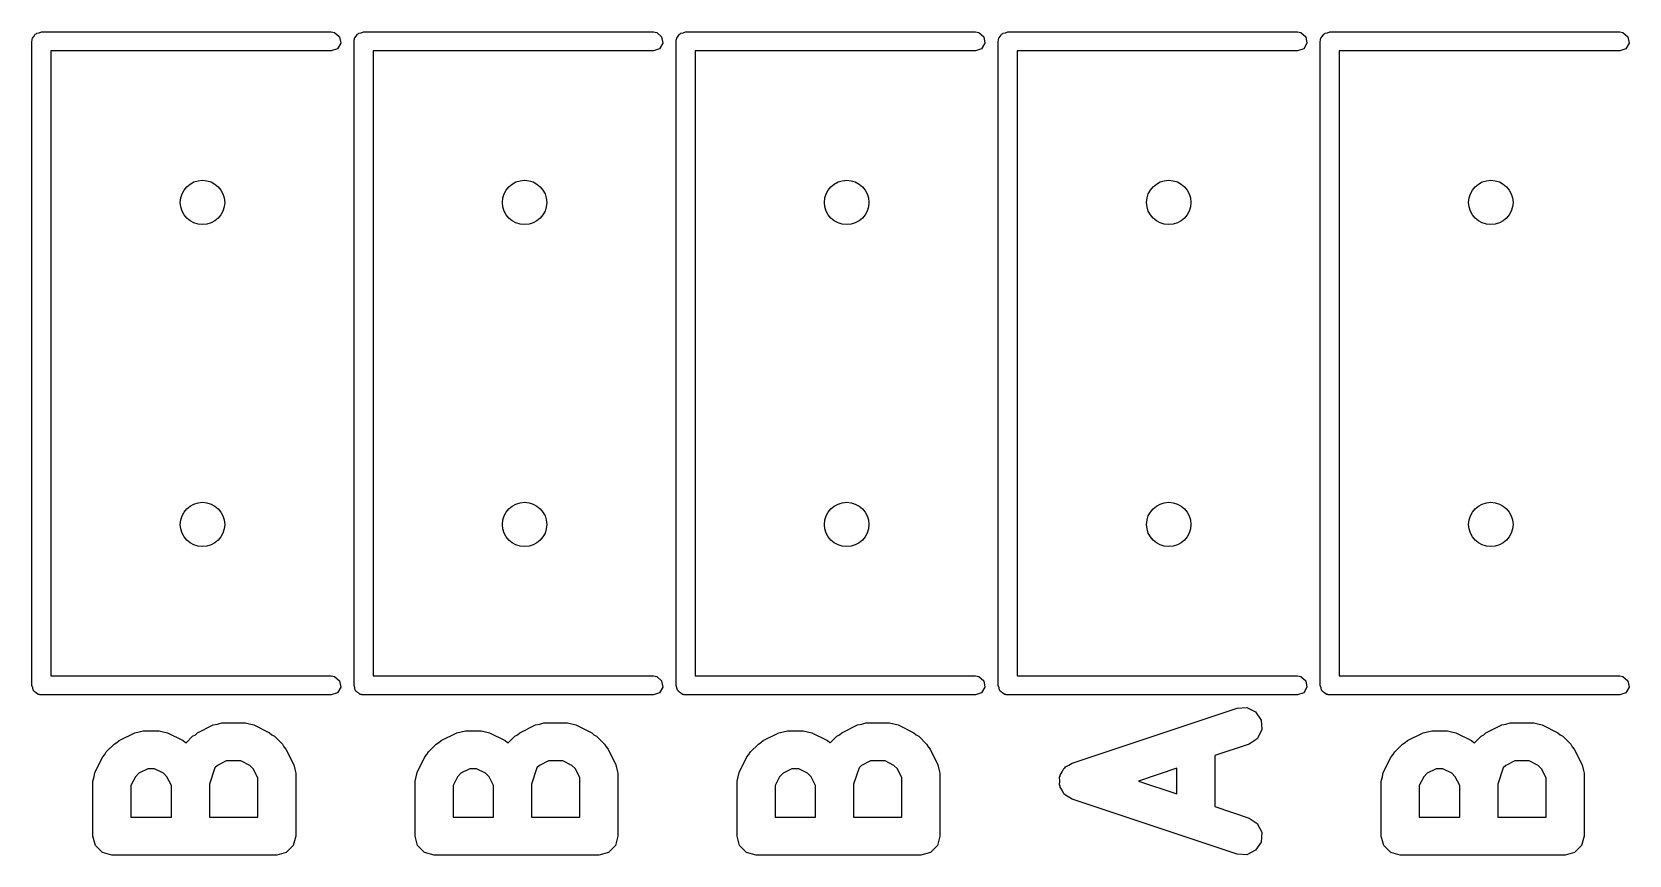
# Model space of a CAD drawing. Extents: x 6.24 to 8.54, y -5.54 to -4.04.
# Drawn here: x 7.5971 to 8.0929, y -4.2927 to -4.037 of the extents above; entities that cross this region are included whole.
import ezdxf

# ---------------------------------------------------------------- set-up
doc = ezdxf.new("R2010")
doc.units = 0
doc.header["$MEASUREMENT"] = 0
doc.layers.add('BLACK', color=7, linetype='CONTINUOUS')

msp = doc.modelspace()

# ---------------------------------------------------------------- linework, layer by layer
at = {"layer": 'BLACK', "linetype": 'CONTINUOUS'}
for p, q in [((7.59705, -4.04), (7.59711, -4.03962)), ((7.59705, -4.24), (7.59705, -4.04)), ((7.59709, -4.03949), (7.59716, -4.03937)), ((7.59711, -4.03962), (7.59709, -4.03949)), ((7.59716, -4.03937), (7.59723, -4.03899)), ((7.59723, -4.03899), (7.59772, -4.0384)), ((7.59772, -4.0384), (7.5981, -4.03774)), ((7.5981, -4.03774), (7.59835, -4.03765)), ((7.59835, -4.03765), (7.59852, -4.03744)), ((7.59852, -4.03744), (7.59928, -4.03731)), ((7.59928, -4.03731), (7.6, -4.03705)), ((7.6, -4.03705), (7.69, -4.03705)), ((7.69, -4.03705), (7.69101, -4.03723)), ((7.69101, -4.03723), (7.69256, -4.03852)), ((7.69291, -4.04051), (7.6919, -4.04226)), ((7.69256, -4.03852), (7.69291, -4.04051)), ((7.69705, -4.04), (7.69711, -4.03962)), ((7.69705, -4.24), (7.69705, -4.04)), ((7.69709, -4.03949), (7.69716, -4.03937)), ((7.69711, -4.03962), (7.69709, -4.03949)), ((7.69716, -4.03937), (7.69723, -4.03899)), ((7.69723, -4.03899), (7.69772, -4.0384)), ((7.69772, -4.0384), (7.6981, -4.03774)), ((7.6981, -4.03774), (7.69835, -4.03765)), ((7.69835, -4.03765), (7.69852, -4.03744)), ((7.69852, -4.03744), (7.69928, -4.03731)), ((7.69928, -4.03731), (7.7, -4.03705)), ((7.7, -4.03705), (7.79, -4.03705)), ((7.79, -4.03705), (7.79101, -4.03723)), ((7.79101, -4.03723), (7.79256, -4.03852)), ((7.79291, -4.04051), (7.7919, -4.04226)), ((7.79256, -4.03852), (7.79291, -4.04051)), ((7.79705, -4.04), (7.79711, -4.03962)), ((7.79705, -4.24), (7.79705, -4.04)), ((7.79709, -4.03949), (7.79716, -4.03937)), ((7.79711, -4.03962), (7.79709, -4.03949)), ((7.79716, -4.03937), (7.79723, -4.03899)), ((7.79723, -4.03899), (7.79772, -4.0384)), ((7.79772, -4.0384), (7.7981, -4.03774)), ((7.7981, -4.03774), (7.79835, -4.03765)), ((7.79835, -4.03765), (7.79852, -4.03744)), ((7.79852, -4.03744), (7.79928, -4.03731)), ((7.79928, -4.03731), (7.8, -4.03705)), ((7.8, -4.03705), (7.89, -4.03705)), ((7.89, -4.03705), (7.89101, -4.03723)), ((7.89101, -4.03723), (7.89256, -4.03852)), ((7.89291, -4.04051), (7.8919, -4.04226)), ((7.89256, -4.03852), (7.89291, -4.04051)), ((7.89705, -4.04), (7.89711, -4.03962)), ((7.89705, -4.24), (7.89705, -4.04)), ((7.89709, -4.03949), (7.89716, -4.03937)), ((7.89711, -4.03962), (7.89709, -4.03949)), ((7.89716, -4.03937), (7.89723, -4.03899)), ((7.89723, -4.03899), (7.89772, -4.0384)), ((7.89772, -4.0384), (7.8981, -4.03774)), ((7.8981, -4.03774), (7.89835, -4.03765)), ((7.89835, -4.03765), (7.89852, -4.03744)), ((7.89852, -4.03744), (7.89928, -4.03731)), ((7.89928, -4.03731), (7.9, -4.03705)), ((7.9, -4.03705), (7.99, -4.03705)), ((7.99, -4.03705), (7.99101, -4.03723)), ((7.99101, -4.03723), (7.99256, -4.03852)), ((7.99291, -4.04051), (7.9919, -4.04226)), ((7.99256, -4.03852), (7.99291, -4.04051)), ((7.99705, -4.04), (7.99711, -4.03962)), ((7.99705, -4.24), (7.99705, -4.04)), ((7.99709, -4.03949), (7.99716, -4.03937)), ((7.99711, -4.03962), (7.99709, -4.03949)), ((7.99716, -4.03937), (7.99723, -4.03899)), ((7.99723, -4.03899), (7.99772, -4.0384)), ((7.99772, -4.0384), (7.9981, -4.03774)), ((7.9981, -4.03774), (7.99835, -4.03765)), ((7.99835, -4.03765), (7.99852, -4.03744)), ((7.99852, -4.03744), (7.99928, -4.03731)), ((7.99928, -4.03731), (8, -4.03705)), ((8, -4.03705), (8.09, -4.03705)), ((8.09, -4.03705), (8.09101, -4.03723)), ((8.09101, -4.03723), (8.09256, -4.03852)), ((8.09291, -4.04051), (8.0919, -4.04226)), ((8.09256, -4.03852), (8.09291, -4.04051)), ((7.69, -4.04295), (7.60295, -4.04295)), ((7.60295, -4.04295), (7.60295, -4.23705)), ((7.6919, -4.04226), (7.69, -4.04295)), ((7.79, -4.04295), (7.70295, -4.04295)), ((7.70295, -4.04295), (7.70295, -4.23705)), ((7.7919, -4.04226), (7.79, -4.04295)), ((7.89, -4.04295), (7.80295, -4.04295)), ((7.80295, -4.04295), (7.80295, -4.23705)), ((7.8919, -4.04226), (7.89, -4.04295)), ((7.99, -4.04295), (7.90295, -4.04295)), ((7.90295, -4.04295), (7.90295, -4.23705)), ((7.9919, -4.04226), (7.99, -4.04295)), ((8.09, -4.04295), (8.00295, -4.04295)), ((8.00295, -4.04295), (8.00295, -4.23705)), ((8.0919, -4.04226), (8.09, -4.04295)), ((7.60295, -4.23705), (7.69, -4.23705)), ((7.69, -4.23705), (7.69101, -4.23723)), ((7.69101, -4.23723), (7.69256, -4.23852)), ((7.69256, -4.23852), (7.69291, -4.24051)), ((7.70295, -4.23705), (7.79, -4.23705)), ((7.79, -4.23705), (7.79101, -4.23723)), ((7.79101, -4.23723), (7.79256, -4.23852)), ((7.79256, -4.23852), (7.79291, -4.24051)), ((7.80295, -4.23705), (7.89, -4.23705)), ((7.89, -4.23705), (7.89101, -4.23723)), ((7.89101, -4.23723), (7.89256, -4.23852)), ((7.89256, -4.23852), (7.89291, -4.24051)), ((7.90295, -4.23705), (7.99, -4.23705)), ((7.99, -4.23705), (7.99101, -4.23723)), ((7.99101, -4.23723), (7.99256, -4.23852)), ((7.99256, -4.23852), (7.99291, -4.24051)), ((8.00295, -4.23705), (8.09, -4.23705)), ((8.09, -4.23705), (8.09101, -4.23723)), ((8.09101, -4.23723), (8.09256, -4.23852)), ((8.09256, -4.23852), (8.09291, -4.24051)), ((7.59731, -4.24072), (7.59705, -4.24)), ((7.59744, -4.24148), (7.59731, -4.24072)), ((7.59765, -4.24165), (7.59744, -4.24148)), ((7.59774, -4.2419), (7.59765, -4.24165)), ((7.5984, -4.24228), (7.59774, -4.2419)), ((7.59899, -4.24277), (7.5984, -4.24228)), ((7.59937, -4.24284), (7.59899, -4.24277)), ((7.59949, -4.24291), (7.59937, -4.24284)), ((7.59962, -4.24289), (7.59949, -4.24291)), ((7.6, -4.24295), (7.59962, -4.24289)), ((7.69, -4.24295), (7.6, -4.24295)), ((7.6919, -4.24226), (7.69, -4.24295)), ((7.69291, -4.24051), (7.6919, -4.24226)), ((7.69731, -4.24072), (7.69705, -4.24)), ((7.69744, -4.24148), (7.69731, -4.24072)), ((7.69765, -4.24165), (7.69744, -4.24148)), ((7.69774, -4.2419), (7.69765, -4.24165)), ((7.6984, -4.24228), (7.69774, -4.2419)), ((7.69899, -4.24277), (7.6984, -4.24228)), ((7.69937, -4.24284), (7.69899, -4.24277)), ((7.69949, -4.24291), (7.69937, -4.24284)), ((7.69962, -4.24289), (7.69949, -4.24291)), ((7.7, -4.24295), (7.69962, -4.24289)), ((7.79, -4.24295), (7.7, -4.24295)), ((7.7919, -4.24226), (7.79, -4.24295)), ((7.79291, -4.24051), (7.7919, -4.24226)), ((7.79731, -4.24072), (7.79705, -4.24)), ((7.79744, -4.24148), (7.79731, -4.24072)), ((7.79765, -4.24165), (7.79744, -4.24148)), ((7.79774, -4.2419), (7.79765, -4.24165)), ((7.7984, -4.24228), (7.79774, -4.2419)), ((7.79899, -4.24277), (7.7984, -4.24228)), ((7.79937, -4.24284), (7.79899, -4.24277)), ((7.79949, -4.24291), (7.79937, -4.24284)), ((7.79962, -4.24289), (7.79949, -4.24291)), ((7.8, -4.24295), (7.79962, -4.24289)), ((7.89, -4.24295), (7.8, -4.24295)), ((7.8919, -4.24226), (7.89, -4.24295)), ((7.89291, -4.24051), (7.8919, -4.24226)), ((7.89731, -4.24072), (7.89705, -4.24)), ((7.89744, -4.24148), (7.89731, -4.24072)), ((7.89765, -4.24165), (7.89744, -4.24148)), ((7.89774, -4.2419), (7.89765, -4.24165)), ((7.8984, -4.24228), (7.89774, -4.2419)), ((7.89899, -4.24277), (7.8984, -4.24228)), ((7.89937, -4.24284), (7.89899, -4.24277)), ((7.89949, -4.24291), (7.89937, -4.24284)), ((7.89962, -4.24289), (7.89949, -4.24291)), ((7.9, -4.24295), (7.89962, -4.24289)), ((7.99, -4.24295), (7.9, -4.24295)), ((7.9919, -4.24226), (7.99, -4.24295)), ((7.99291, -4.24051), (7.9919, -4.24226)), ((7.99731, -4.24072), (7.99705, -4.24)), ((7.99744, -4.24148), (7.99731, -4.24072)), ((7.99765, -4.24165), (7.99744, -4.24148)), ((7.99774, -4.2419), (7.99765, -4.24165)), ((7.9984, -4.24228), (7.99774, -4.2419)), ((7.99899, -4.24277), (7.9984, -4.24228)), ((7.99937, -4.24284), (7.99899, -4.24277)), ((7.99949, -4.24291), (7.99937, -4.24284)), ((7.99962, -4.24289), (7.99949, -4.24291)), ((8, -4.24295), (7.99962, -4.24289)), ((8.09, -4.24295), (8, -4.24295)), ((8.0919, -4.24226), (8.09, -4.24295)), ((8.09291, -4.24051), (8.0919, -4.24226)), ((7.92001, -4.2641), (7.9712, -4.24704)), ((7.9712, -4.24704), (7.97425, -4.24686)), ((7.97425, -4.24686), (7.97698, -4.24823)), ((7.97698, -4.24823), (7.97867, -4.25078)), ((7.62899, -4.25467), (7.63032, -4.2544)), ((7.63032, -4.2544), (7.63163, -4.25405)), ((7.63163, -4.25405), (7.63651, -4.25405)), ((7.63651, -4.25405), (7.63782, -4.2544)), ((7.63782, -4.2544), (7.63915, -4.25467)), ((7.64849, -4.25467), (7.65336, -4.25224)), ((7.65336, -4.25224), (7.65469, -4.25197)), ((7.65469, -4.25197), (7.656, -4.25161)), ((7.656, -4.25161), (7.66331, -4.25161)), ((7.66331, -4.25161), (7.66463, -4.25196)), ((7.66463, -4.25196), (7.66596, -4.25224)), ((7.66596, -4.25224), (7.67083, -4.25467)), ((7.72899, -4.25467), (7.73032, -4.2544)), ((7.73032, -4.2544), (7.73163, -4.25405)), ((7.73163, -4.25405), (7.73651, -4.25405)), ((7.73651, -4.25405), (7.73782, -4.2544)), ((7.73782, -4.2544), (7.73915, -4.25467)), ((7.74849, -4.25467), (7.75336, -4.25224)), ((7.75336, -4.25224), (7.75469, -4.25197)), ((7.75469, -4.25197), (7.756, -4.25161)), ((7.756, -4.25161), (7.76331, -4.25161)), ((7.76331, -4.25161), (7.76463, -4.25196)), ((7.76463, -4.25196), (7.76596, -4.25224)), ((7.76596, -4.25224), (7.77083, -4.25467)), ((7.82899, -4.25467), (7.83032, -4.2544)), ((7.83032, -4.2544), (7.83163, -4.25405)), ((7.83163, -4.25405), (7.83651, -4.25405)), ((7.83651, -4.25405), (7.83782, -4.2544)), ((7.83782, -4.2544), (7.83915, -4.25467)), ((7.84849, -4.25467), (7.85336, -4.25224)), ((7.85336, -4.25224), (7.85469, -4.25197)), ((7.85469, -4.25197), (7.856, -4.25161)), ((7.856, -4.25161), (7.86331, -4.25161)), ((7.86331, -4.25161), (7.86463, -4.25196)), ((7.86463, -4.25196), (7.86596, -4.25224)), ((7.86596, -4.25224), (7.87083, -4.25467)), ((7.97885, -4.25383), (7.97748, -4.25656)), ((7.97867, -4.25078), (7.97885, -4.25383)), ((8.02899, -4.25467), (8.03032, -4.2544)), ((8.03032, -4.2544), (8.03163, -4.25405)), ((8.03163, -4.25405), (8.03651, -4.25405)), ((8.03651, -4.25405), (8.03782, -4.2544)), ((8.03782, -4.2544), (8.03915, -4.25467)), ((8.04849, -4.25467), (8.05336, -4.25224)), ((8.05336, -4.25224), (8.05469, -4.25197)), ((8.05469, -4.25197), (8.056, -4.25161)), ((8.056, -4.25161), (8.06331, -4.25161)), ((8.06331, -4.25161), (8.06463, -4.25196)), ((8.06463, -4.25196), (8.06596, -4.25224)), ((8.06596, -4.25224), (8.07083, -4.25467)), ((7.62014, -4.26065), (7.62258, -4.25822)), ((7.62258, -4.25822), (7.6234, -4.25774)), ((7.6234, -4.25774), (7.62412, -4.25711)), ((7.62412, -4.25711), (7.62899, -4.25467)), ((7.63915, -4.25467), (7.64402, -4.25711)), ((7.64402, -4.25711), (7.64473, -4.25774)), ((7.64473, -4.25774), (7.6449, -4.25784)), ((7.6449, -4.25784), (7.64695, -4.25578)), ((7.64695, -4.25578), (7.64778, -4.25531)), ((7.64778, -4.25531), (7.64849, -4.25467)), ((7.67083, -4.25467), (7.67154, -4.25531)), ((7.67154, -4.25531), (7.67236, -4.25578)), ((7.67236, -4.25578), (7.6748, -4.25822)), ((7.6748, -4.25822), (7.67528, -4.25904)), ((7.67528, -4.25904), (7.67591, -4.25975)), ((7.72014, -4.26065), (7.72258, -4.25822)), ((7.72258, -4.25822), (7.7234, -4.25774)), ((7.7234, -4.25774), (7.72412, -4.25711)), ((7.72412, -4.25711), (7.72899, -4.25467)), ((7.73915, -4.25467), (7.74402, -4.25711)), ((7.74402, -4.25711), (7.74473, -4.25774)), ((7.74473, -4.25774), (7.7449, -4.25784)), ((7.7449, -4.25784), (7.74695, -4.25578)), ((7.74695, -4.25578), (7.74778, -4.25531)), ((7.74778, -4.25531), (7.74849, -4.25467)), ((7.77083, -4.25467), (7.77154, -4.25531)), ((7.77154, -4.25531), (7.77236, -4.25578)), ((7.77236, -4.25578), (7.7748, -4.25822)), ((7.7748, -4.25822), (7.77528, -4.25904)), ((7.77528, -4.25904), (7.77591, -4.25975)), ((7.82014, -4.26065), (7.82258, -4.25822)), ((7.82258, -4.25822), (7.8234, -4.25774)), ((7.8234, -4.25774), (7.82412, -4.25711)), ((7.82412, -4.25711), (7.82899, -4.25467)), ((7.83915, -4.25467), (7.84402, -4.25711)), ((7.84402, -4.25711), (7.84473, -4.25774)), ((7.84473, -4.25774), (7.8449, -4.25784)), ((7.8449, -4.25784), (7.84695, -4.25578)), ((7.84695, -4.25578), (7.84778, -4.25531)), ((7.84778, -4.25531), (7.84849, -4.25467)), ((7.87083, -4.25467), (7.87154, -4.25531)), ((7.87154, -4.25531), (7.87236, -4.25578)), ((7.87236, -4.25578), (7.8748, -4.25822)), ((7.8748, -4.25822), (7.87528, -4.25904)), ((7.87528, -4.25904), (7.87591, -4.25975)), ((7.97493, -4.25825), (7.96435, -4.26178)), ((7.97748, -4.25656), (7.97493, -4.25825)), ((8.02014, -4.26065), (8.02258, -4.25822)), ((8.02258, -4.25822), (8.0234, -4.25774)), ((8.0234, -4.25774), (8.02412, -4.25711)), ((8.02412, -4.25711), (8.02899, -4.25467)), ((8.03915, -4.25467), (8.04402, -4.25711)), ((8.04402, -4.25711), (8.04473, -4.25774)), ((8.04473, -4.25774), (8.0449, -4.25784)), ((8.0449, -4.25784), (8.04695, -4.25578)), ((8.04695, -4.25578), (8.04778, -4.25531)), ((8.04778, -4.25531), (8.04849, -4.25467)), ((8.07083, -4.25467), (8.07154, -4.25531)), ((8.07154, -4.25531), (8.07236, -4.25578)), ((8.07236, -4.25578), (8.0748, -4.25822)), ((8.0748, -4.25822), (8.07528, -4.25904)), ((8.07528, -4.25904), (8.07591, -4.25975)), ((7.6166, -4.26706), (7.61904, -4.26219)), ((7.61904, -4.26219), (7.61967, -4.26148)), ((7.61967, -4.26148), (7.62014, -4.26065)), ((7.6574, -4.26342), (7.65463, -4.26481)), ((7.66192, -4.26342), (7.6574, -4.26342)), ((7.66469, -4.26481), (7.66192, -4.26342)), ((7.67591, -4.25975), (7.67835, -4.26463)), ((7.7166, -4.26706), (7.71904, -4.26219)), ((7.71904, -4.26219), (7.71967, -4.26148)), ((7.71967, -4.26148), (7.72014, -4.26065)), ((7.7574, -4.26342), (7.75463, -4.26481)), ((7.76192, -4.26342), (7.7574, -4.26342)), ((7.76469, -4.26481), (7.76192, -4.26342)), ((7.77591, -4.25975), (7.77835, -4.26463)), ((7.8166, -4.26706), (7.81904, -4.26219)), ((7.81904, -4.26219), (7.81967, -4.26148)), ((7.81967, -4.26148), (7.82014, -4.26065)), ((7.8574, -4.26342), (7.85463, -4.26481)), ((7.86192, -4.26342), (7.8574, -4.26342)), ((7.86469, -4.26481), (7.86192, -4.26342)), ((7.87591, -4.25975), (7.87835, -4.26463)), ((7.91902, -4.26476), (7.92001, -4.2641)), ((7.96435, -4.26178), (7.96435, -4.27763)), ((8.0166, -4.26706), (8.01904, -4.26219)), ((8.01904, -4.26219), (8.01967, -4.26148)), ((8.01967, -4.26148), (8.02014, -4.26065)), ((8.0574, -4.26342), (8.05463, -4.26481)), ((8.06192, -4.26342), (8.0574, -4.26342)), ((8.06469, -4.26481), (8.06192, -4.26342)), ((8.07591, -4.25975), (8.07835, -4.26463)), ((7.61598, -4.26971), (7.61633, -4.26839)), ((7.61633, -4.26839), (7.6166, -4.26706)), ((7.62917, -4.26833), (7.62779, -4.2711)), ((7.63025, -4.26725), (7.62917, -4.26833)), ((7.63302, -4.26586), (7.63025, -4.26725)), ((7.63511, -4.26586), (7.63302, -4.26586)), ((7.63788, -4.26725), (7.63511, -4.26586)), ((7.63896, -4.26833), (7.63788, -4.26725)), ((7.64035, -4.2711), (7.63896, -4.26833)), ((7.65385, -4.26558), (7.65216, -4.27066)), ((7.65463, -4.26481), (7.65385, -4.26558)), ((7.66577, -4.26589), (7.66469, -4.26481)), ((7.66716, -4.26866), (7.66577, -4.26589)), ((7.66716, -4.28086), (7.66716, -4.26866)), ((7.67835, -4.26463), (7.67862, -4.26596)), ((7.67862, -4.26596), (7.67897, -4.26727)), ((7.67897, -4.26727), (7.67897, -4.28677)), ((7.71598, -4.26971), (7.71633, -4.26839)), ((7.71633, -4.26839), (7.7166, -4.26706)), ((7.72917, -4.26833), (7.72779, -4.2711)), ((7.73025, -4.26725), (7.72917, -4.26833)), ((7.73302, -4.26586), (7.73025, -4.26725)), ((7.73511, -4.26586), (7.73302, -4.26586)), ((7.73788, -4.26725), (7.73511, -4.26586)), ((7.73896, -4.26833), (7.73788, -4.26725)), ((7.74035, -4.2711), (7.73896, -4.26833)), ((7.75385, -4.26558), (7.75216, -4.27066)), ((7.75463, -4.26481), (7.75385, -4.26558)), ((7.76577, -4.26589), (7.76469, -4.26481)), ((7.76716, -4.26866), (7.76577, -4.26589)), ((7.76716, -4.28086), (7.76716, -4.26866)), ((7.77835, -4.26463), (7.77862, -4.26596)), ((7.77862, -4.26596), (7.77897, -4.26727)), ((7.77897, -4.26727), (7.77897, -4.28677)), ((7.81598, -4.26971), (7.81633, -4.26839)), ((7.81633, -4.26839), (7.8166, -4.26706)), ((7.82917, -4.26833), (7.82779, -4.2711)), ((7.83025, -4.26725), (7.82917, -4.26833)), ((7.83302, -4.26586), (7.83025, -4.26725)), ((7.83511, -4.26586), (7.83302, -4.26586)), ((7.83788, -4.26725), (7.83511, -4.26586)), ((7.83896, -4.26833), (7.83788, -4.26725)), ((7.84035, -4.2711), (7.83896, -4.26833)), ((7.85385, -4.26558), (7.85216, -4.27066)), ((7.85463, -4.26481), (7.85385, -4.26558)), ((7.86577, -4.26589), (7.86469, -4.26481)), ((7.86716, -4.26866), (7.86577, -4.26589)), ((7.86716, -4.28086), (7.86716, -4.26866)), ((7.87835, -4.26463), (7.87862, -4.26596)), ((7.87862, -4.26596), (7.87897, -4.26727)), ((7.87897, -4.26727), (7.87897, -4.28677)), ((7.9161, -4.26852), (7.91626, -4.2682)), ((7.91617, -4.26971), (7.9161, -4.26852)), ((7.91626, -4.2682), (7.91628, -4.26784)), ((7.91628, -4.26784), (7.91693, -4.26685)), ((7.91693, -4.26685), (7.91746, -4.26579)), ((7.91746, -4.26579), (7.91776, -4.26559)), ((7.91776, -4.26559), (7.91796, -4.26529)), ((7.91796, -4.26529), (7.91902, -4.26476)), ((7.95253, -4.26571), (7.94056, -4.26971)), ((7.95253, -4.2737), (7.95253, -4.26571)), ((8.01598, -4.26971), (8.01633, -4.26839)), ((8.01633, -4.26839), (8.0166, -4.26706)), ((8.02917, -4.26833), (8.02779, -4.2711)), ((8.03025, -4.26725), (8.02917, -4.26833)), ((8.03302, -4.26586), (8.03025, -4.26725)), ((8.03511, -4.26586), (8.03302, -4.26586)), ((8.03788, -4.26725), (8.03511, -4.26586)), ((8.03896, -4.26833), (8.03788, -4.26725)), ((8.04035, -4.2711), (8.03896, -4.26833)), ((8.05385, -4.26558), (8.05216, -4.27066)), ((8.05463, -4.26481), (8.05385, -4.26558)), ((8.06577, -4.26589), (8.06469, -4.26481)), ((8.06716, -4.26866), (8.06577, -4.26589)), ((8.06716, -4.28086), (8.06716, -4.26866)), ((8.07835, -4.26463), (8.07862, -4.26596)), ((8.07862, -4.26596), (8.07897, -4.26727)), ((8.07897, -4.26727), (8.07897, -4.28677)), ((7.61598, -4.28677), (7.61598, -4.26971)), ((7.62779, -4.2711), (7.62779, -4.28086)), ((7.64035, -4.28086), (7.64035, -4.2711)), ((7.65216, -4.27066), (7.65216, -4.28086)), ((7.71598, -4.28677), (7.71598, -4.26971)), ((7.72779, -4.2711), (7.72779, -4.28086)), ((7.74035, -4.28086), (7.74035, -4.2711)), ((7.75216, -4.27066), (7.75216, -4.28086)), ((7.81598, -4.28677), (7.81598, -4.26971)), ((7.82779, -4.2711), (7.82779, -4.28086)), ((7.84035, -4.28086), (7.84035, -4.2711)), ((7.85216, -4.27066), (7.85216, -4.28086)), ((7.9161, -4.27089), (7.91617, -4.26971)), ((7.91626, -4.27121), (7.9161, -4.27089)), ((7.91628, -4.27157), (7.91626, -4.27121)), ((7.91693, -4.27256), (7.91628, -4.27157)), ((7.91746, -4.27362), (7.91693, -4.27256)), ((7.91776, -4.27382), (7.91746, -4.27362)), ((7.91796, -4.27412), (7.91776, -4.27382)), ((7.91902, -4.27465), (7.91796, -4.27412)), ((7.94056, -4.26971), (7.95253, -4.2737)), ((8.01598, -4.28677), (8.01598, -4.26971)), ((8.02779, -4.2711), (8.02779, -4.28086)), ((8.04035, -4.28086), (8.04035, -4.2711)), ((8.05216, -4.27066), (8.05216, -4.28086)), ((7.92001, -4.27531), (7.91902, -4.27465)), ((7.9712, -4.29237), (7.92001, -4.27531)), ((7.96435, -4.27763), (7.97493, -4.28116)), ((7.62779, -4.28086), (7.64035, -4.28086)), ((7.65216, -4.28086), (7.66716, -4.28086)), ((7.72779, -4.28086), (7.74035, -4.28086)), ((7.75216, -4.28086), (7.76716, -4.28086)), ((7.82779, -4.28086), (7.84035, -4.28086)), ((7.85216, -4.28086), (7.86716, -4.28086)), ((7.97493, -4.28116), (7.97748, -4.28285)), ((7.97748, -4.28285), (7.97885, -4.28558)), ((8.02779, -4.28086), (8.04035, -4.28086)), ((8.05216, -4.28086), (8.06716, -4.28086)), ((7.61677, -4.28972), (7.61598, -4.28677)), ((7.67897, -4.28677), (7.67818, -4.28972)), ((7.71677, -4.28972), (7.71598, -4.28677)), ((7.77897, -4.28677), (7.77818, -4.28972)), ((7.81677, -4.28972), (7.81598, -4.28677)), ((7.87897, -4.28677), (7.87818, -4.28972)), ((7.97867, -4.28863), (7.97698, -4.29118)), ((7.97885, -4.28558), (7.97867, -4.28863)), ((8.01677, -4.28972), (8.01598, -4.28677)), ((8.07897, -4.28677), (8.07818, -4.28972)), ((7.61893, -4.29188), (7.61677, -4.28972)), ((7.62188, -4.29267), (7.61893, -4.29188)), ((7.64625, -4.29267), (7.62188, -4.29267)), ((7.67306, -4.29267), (7.64625, -4.29267)), ((7.67602, -4.29188), (7.67306, -4.29267)), ((7.67818, -4.28972), (7.67602, -4.29188)), ((7.71893, -4.29188), (7.71677, -4.28972)), ((7.72188, -4.29267), (7.71893, -4.29188)), ((7.74625, -4.29267), (7.72188, -4.29267)), ((7.77306, -4.29267), (7.74625, -4.29267)), ((7.77602, -4.29188), (7.77306, -4.29267)), ((7.77818, -4.28972), (7.77602, -4.29188)), ((7.81893, -4.29188), (7.81677, -4.28972)), ((7.82188, -4.29267), (7.81893, -4.29188)), ((7.84625, -4.29267), (7.82188, -4.29267)), ((7.87306, -4.29267), (7.84625, -4.29267)), ((7.87602, -4.29188), (7.87306, -4.29267)), ((7.87818, -4.28972), (7.87602, -4.29188)), ((7.97425, -4.29255), (7.9712, -4.29237)), ((7.97698, -4.29118), (7.97425, -4.29255)), ((8.01893, -4.29188), (8.01677, -4.28972)), ((8.02188, -4.29267), (8.01893, -4.29188)), ((8.04625, -4.29267), (8.02188, -4.29267)), ((8.07306, -4.29267), (8.04625, -4.29267)), ((8.07602, -4.29188), (8.07306, -4.29267)), ((8.07818, -4.28972), (8.07602, -4.29188))]:
    msp.add_line(p, q, dxfattribs=at)
at = {"layer": 'BLACK'}
for centre in [(7.65, -4.09), (7.75, -4.09), (7.85, -4.09), (7.95, -4.09), (8.05, -4.09), (7.65, -4.19), (7.75, -4.19), (7.85, -4.19), (7.95, -4.19), (8.05, -4.19)]:
    msp.add_circle(centre, 0.00689, dxfattribs=at)

doc.saveas('drawing.dxf')
